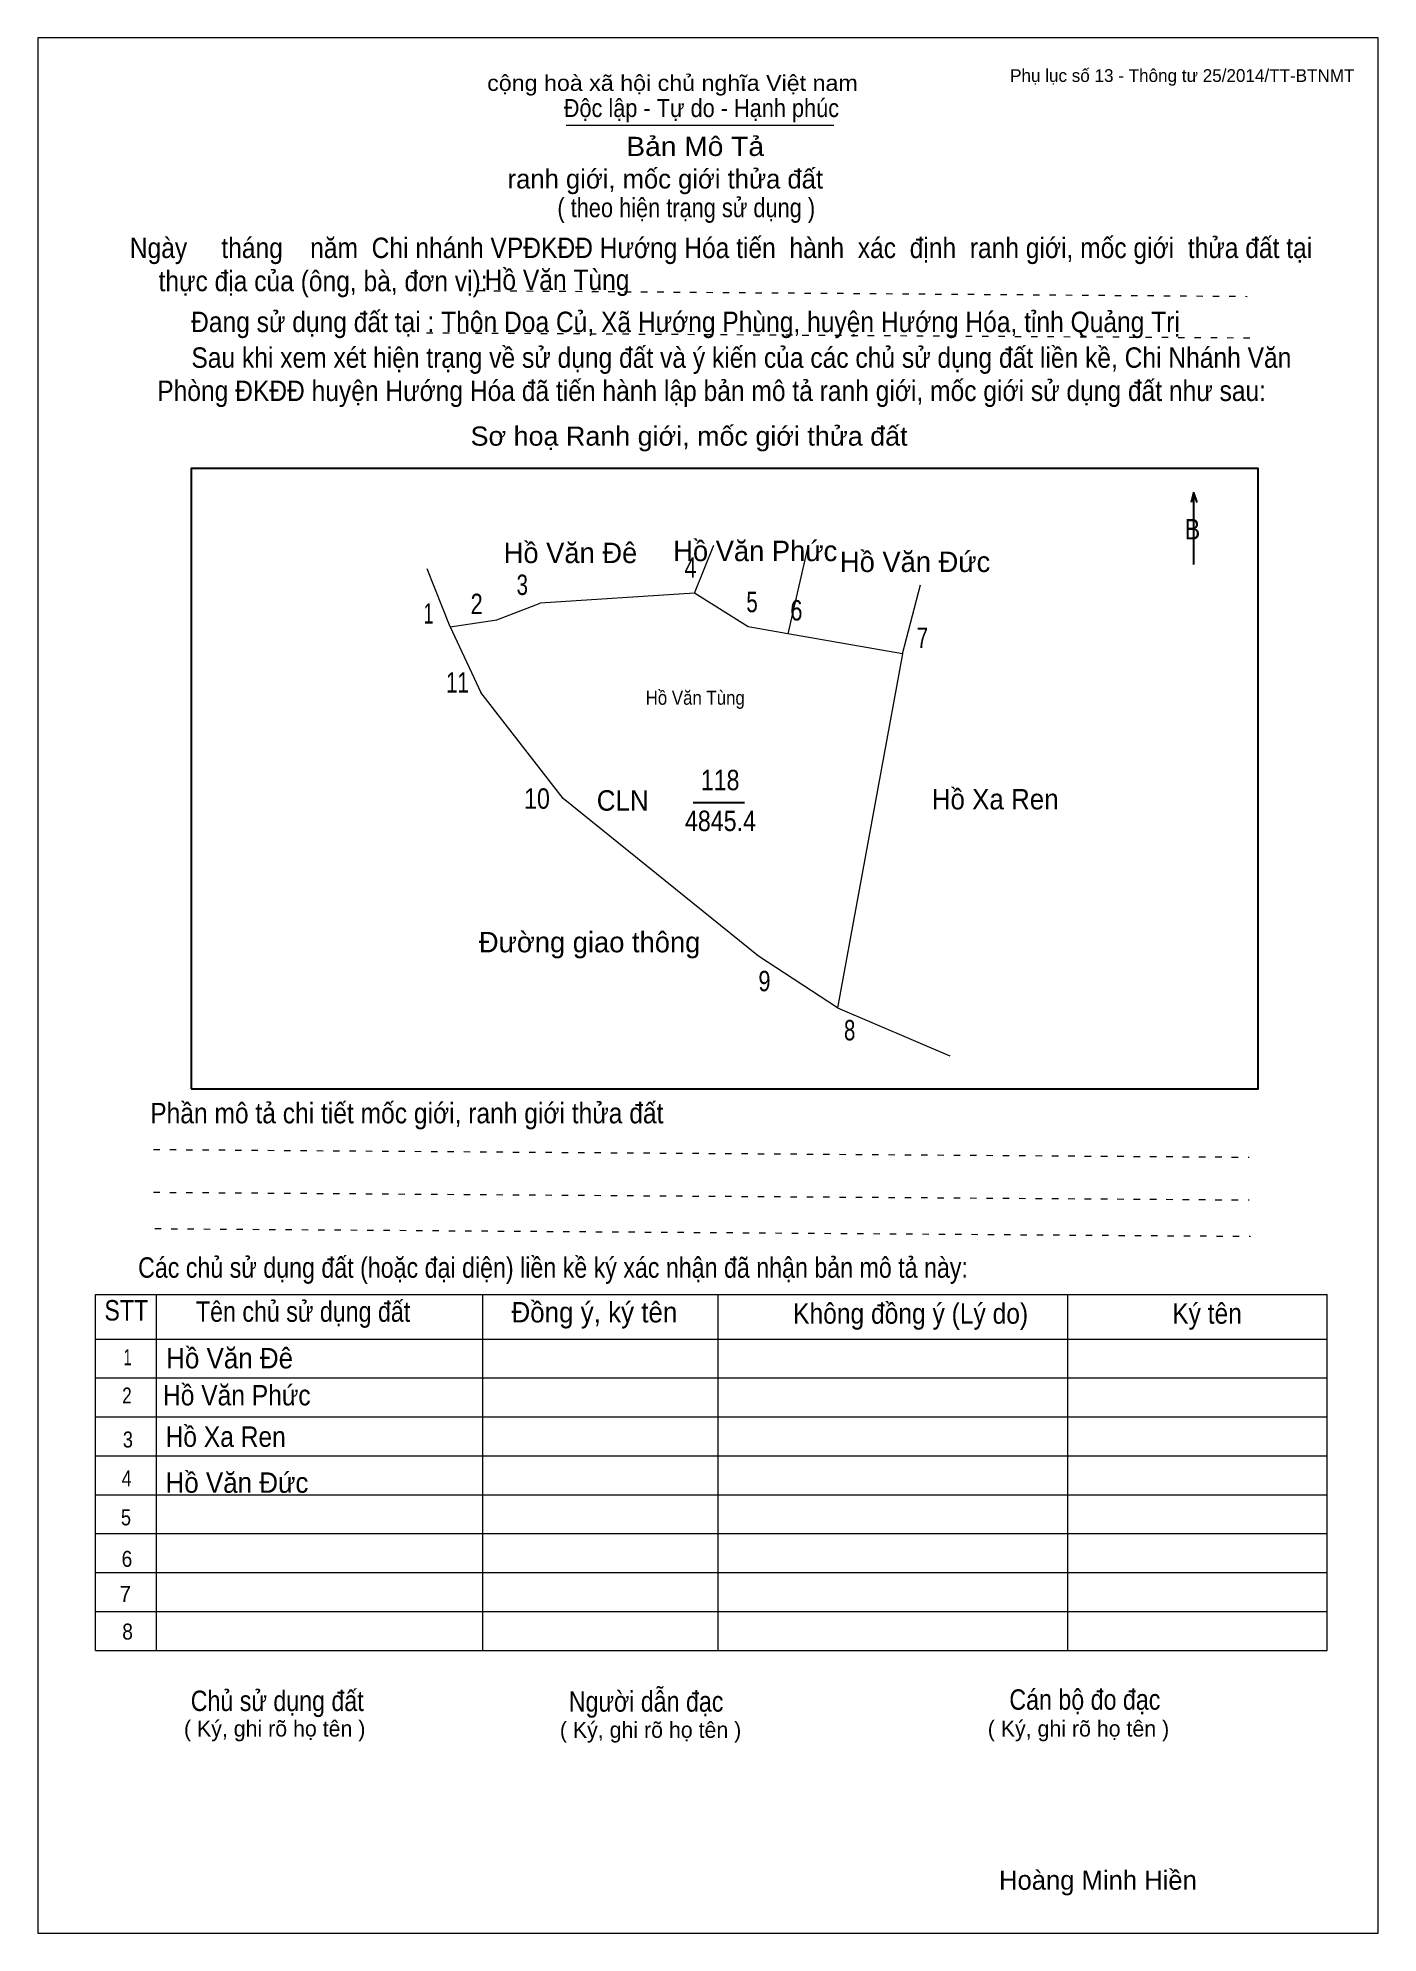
# Model space of a CAD drawing. Header units: centimetres. Extents: x 0 to 21, y 0 to 29.7.
import ezdxf
from ezdxf.enums import TextEntityAlignment as Align

# ---------------------------------------------------------------- set-up
doc = ezdxf.new("R2010")
doc.units = ezdxf.units.CM
doc.header["$LTSCALE"] = 0.13
doc.linetypes.add('DOTTED', pattern=[1.5, 0.3, -1.2])
for name, color, linetype, lineweight in [('1', 7, 'Continuous', 13), ('33', 7, 'Continuous', 25), ('6', 7, 'Continuous', 13), ('62', 7, 'Continuous', 13)]:
    doc.layers.add(name, color=color, linetype=linetype, lineweight=lineweight)
for name, color, linetype in [('2', 7, 'Continuous'), ('32', 7, 'Continuous'), ('34', 7, 'Continuous'), ('63', 7, 'Continuous')]:
    doc.layers.add(name, color=color, linetype=linetype)

msp = doc.modelspace()

# ---------------------------------------------------------------- linework, layer by layer
at = {"layer": '1'}
msp.add_lwpolyline([(21, 0), (21, 29.7), (0, 29.7), (0, 0)], close=True, dxfattribs=at)
at = {"layer": '33'}
msp.add_line((10.27, 17.72), (11.07, 17.72), dxfattribs=at)
at = {"layer": '6'}
for p, q in [((10.29, 21), (10.59, 21.75)), ((6.46, 20.47), (6.1, 21.38)), ((13.55, 20.05), (13.83, 21.13)), ((10.29, 21), (7.87, 20.84)), ((6.46, 20.47), (6.94, 19.44)), ((13.55, 20.05), (11.75, 20.36)), ((13.55, 20.05), (12.53, 14.5)), ((12.53, 14.5), (14.29, 13.75))]:
    msp.add_line(p, q, dxfattribs=at)
for points in [[(12.07, 21.75), (11.75, 20.36), (11.13, 20.47), (10.29, 21)], [(6.46, 20.47), (7.19, 20.58), (7.87, 20.84)], [(12.53, 14.5), (11.29, 15.31), (8.23, 17.78), (6.94, 19.44)]]:
    msp.add_lwpolyline(points, dxfattribs=at)
at = {"layer": '62'}
for p, q in [((8.28, 28.33), (12.47, 28.33)), ((0.9, 10.01), (20.2, 10.01)), ((0.9, 4.43), (0.9, 10.01)), ((1.86, 4.43), (1.86, 10.01)), ((6.97, 4.43), (6.97, 9.99)), ((10.66, 4.43), (10.66, 9.99)), ((16.14, 4.43), (16.14, 10.01)), ((20.2, 4.43), (20.2, 10.01)), ((0.9, 9.31), (20.2, 9.31)), ((0.9, 8.7), (20.2, 8.7)), ((0.9, 8.09), (20.2, 8.09)), ((0.9, 7.48), (20.2, 7.48)), ((0.9, 6.87), (20.2, 6.87)), ((0.9, 6.26), (20.2, 6.26)), ((0.9, 5.65), (20.2, 5.65)), ((0.9, 5.04), (20.2, 5.04)), ((0.9, 4.43), (20.2, 4.43))]:
    msp.add_line(p, q, dxfattribs=at)
at = {"layer": '62', "linetype": 'DOTTED'}
for p, q in [((6.89, 25.74), (18.95, 25.65)), ((6.09, 25.08), (19.04, 25)), ((1.81, 12.28), (18.98, 12.16)), ((1.81, 11.61), (18.98, 11.49)), ((1.83, 11.04), (19, 10.92))]:
    msp.add_line(p, q, dxfattribs=at)
at = {"layer": '62', "lineweight": 25}
for p, q in [((18.11, 22.58), (18.11, 21.45)), ((18.11, 22.57), (18.07, 22.42)), ((18.11, 22.57), (18.16, 22.42))]:
    msp.add_line(p, q, dxfattribs=at)
msp.add_lwpolyline([(2.4, 13.23), (19.12, 13.23), (19.12, 22.95), (2.4, 22.95)], close=True, dxfattribs=at)

# ---------------------------------------------------------------- texts
at = {"layer": '2', "width": 0.9}
msp.add_text('Hồ Văn Tùng', height=0.219, dxfattribs=at).set_placement((10.3, 19.25), align=Align.CENTER)
at = {"layer": '32'}
for s, width, p in [('4', 0.8, (10.225, 21.24)), ('3', 0.75, (7.59, 20.97)), ('1', 0.65, (6.12, 20.52)), ('2', 0.8, (6.875, 20.67)), ('5', 0.75, (11.19, 20.7)), ('6', 0.8, (11.885, 20.57)), ('7', 0.75, (13.86, 20.14)), ('11', 0.75, (6.575, 19.44)), ('10', 0.85, (7.82, 17.62)), ('9', 0.8, (11.385, 14.76)), ('8', 0.75, (12.72, 13.99))]:
    msp.add_text(s, height=0.32, dxfattribs=dict(at, width=width)).set_placement(p, align=Align.CENTER)
at = {"layer": '33'}
for s, p in [('Hồ Văn Đê', (8.345, 21.47)), ('Hồ Văn Phức', (11.24, 21.5)), ('Hồ Văn Phức', (11.24, 21.5)), ('Hồ Văn Đức', (13.745, 21.33)), ('Đường giao thông', (8.645, 15.37))]:
    msp.add_text(s, height=0.32, dxfattribs=at).set_placement(p, align=Align.CENTER)
for s, width, p in [('118', 0.85, (10.69, 17.91)), ('Hồ Xa Ren', 0.95, (15, 17.61)), ('4845.4', 0.85, (10.695, 17.27))]:
    msp.add_text(s, height=0.32, dxfattribs=dict(at, width=width)).set_placement(p, align=Align.CENTER)
at = {"layer": '33', "width": 0.95}
msp.add_text('CLN', height=0.32, dxfattribs=at).set_placement((9.57, 17.59), align=Align.RIGHT)
at = {"layer": '34'}
for s, width, p in [('Hồ Văn Tùng', 0.9, (7, 25.75)), ('Hồ Văn Đê', 0.95, (2.01, 8.85)), ('Hồ Văn Phức', 0.9, (1.96, 8.27)), ('Hồ Xa Ren', 0.9, (2, 7.62)), ('Hồ Văn Đức', 0.95, (2, 6.9))]:
    msp.add_text(s, height=0.32, dxfattribs=dict(at, width=width)).set_placement(p)
at = {"layer": '62'}
for s, height, width, p in [('cộng hoà xã hội chủ nghĩa Việt nam', 0.2474, 1.1, (7.04, 28.87)), ('Độc lập - Tự do - Hạnh phúc', 0.2828, 0.9, (8.24, 28.46)), ('Bản Mô Tả', 0.3, 1.1, (9.22, 27.85)), ('( theo hiện trạng sử dụng )', 0.3, 0.85, (8.14, 26.89)), ('Ngày     tháng    năm  Chi nhánh VPĐKĐĐ Hướng Hóa tiến  hành  xác  định  ranh giới, mốc giới  thửa đất tại ', 0.32, 0.9, (1.44, 26.25)), ('thực địa của (ông, bà, đơn vị): ', 0.32, 0.9, (1.89, 25.73)), ('Đang sử dụng đất tại : Thôn Doa Củ, Xã Hướng Phùng, huyện Hướng Hóa, tỉnh Quảng Trị', 0.32, 0.9, (2.4, 25.09)), ('     Sau khi xem xét hiện trạng về sử dụng đất và ý kiến của các chủ sử dụng đất liền kề, Chi Nhánh Văn ', 0.32, 0.9, (1.87, 24.53)), ('Phòng ĐKĐĐ huyện Hướng Hóa đã tiến hành lập bản mô tả ranh giới, mốc giới sử dụng đất như sau:', 0.32, 0.9, (1.87, 24.01)), ('Sơ hoạ Ranh giới, mốc giới thửa đất', 0.3, 1.05, (6.78, 23.31)), ('B', 0.32, 0.85, (17.97, 21.84)), ('Phần mô tả chi tiết mốc giới, ranh giới thửa đất ', 0.32, 0.9, (1.76, 12.69)), ('Các chủ sử dụng đất (hoặc đại diện) liền kề ký xác nhận đã nhận bản mô tả này:', 0.32, 0.85, (1.57, 10.27))]:
    msp.add_text(s, height=height, dxfattribs=dict(at, width=width)).set_placement(p)
msp.add_text('ranh giới, mốc giới thửa đất', height=0.3, dxfattribs=at).set_placement((7.36, 27.34))
for s, height, width, p in [('STT', 0.32, 0.85, (1.385, 9.6)), ('Tên chủ sử dụng đất', 0.32, 0.85, (4.155, 9.58)), ('Đồng ý, ký tên', 0.32, 0.95, (8.72, 9.57)), ('Không đồng ý (Lý do)', 0.32, 0.9, (13.675, 9.55)), ('Ký tên', 0.32, 0.9, (18.32, 9.55)), ('1', 0.25, 0.7, (1.405, 8.9)), ('2', 0.25, 0.8, (1.395, 8.3)), ('3', 0.25, 0.85, (1.41, 7.61)), ('4', 0.25, 0.85, (1.39, 7)), ('5', 0.25, 0.85, (1.38, 6.39)), ('6', 0.25, 0.9, (1.395, 5.74)), ('7', 0.25, 0.95, (1.37, 5.19)), ('8', 0.25, 0.9, (1.405, 4.6)), ('Người dẫn đạc', 0.32, 0.85, (9.53, 3.47)), ('Chủ sử dụng đất', 0.32, 0.85, (3.75, 3.48)), ('Cán bộ đo đạc', 0.32, 0.85, (16.405, 3.5))]:
    msp.add_text(s, height=height, dxfattribs=dict(at, width=width)).set_placement(p, align=Align.CENTER)
for p in [(3.71, 3.08), (9.6, 3.06), (16.305, 3.08)]:
    msp.add_text('( Ký, ghi rõ họ tên )', height=0.25, dxfattribs=at).set_placement(p, align=Align.CENTER)
at = {"layer": '63'}
msp.add_text('Phụ lục số 13 - Thông tư 25/2014/TT-BTNMT', height=0.2, dxfattribs=at).set_placement((20.63, 29.01), align=Align.RIGHT)
msp.add_text('Hoàng Minh Hiền', height=0.3, dxfattribs=at).set_placement((16.61, 0.68), align=Align.CENTER)

doc.saveas('drawing.dxf')
